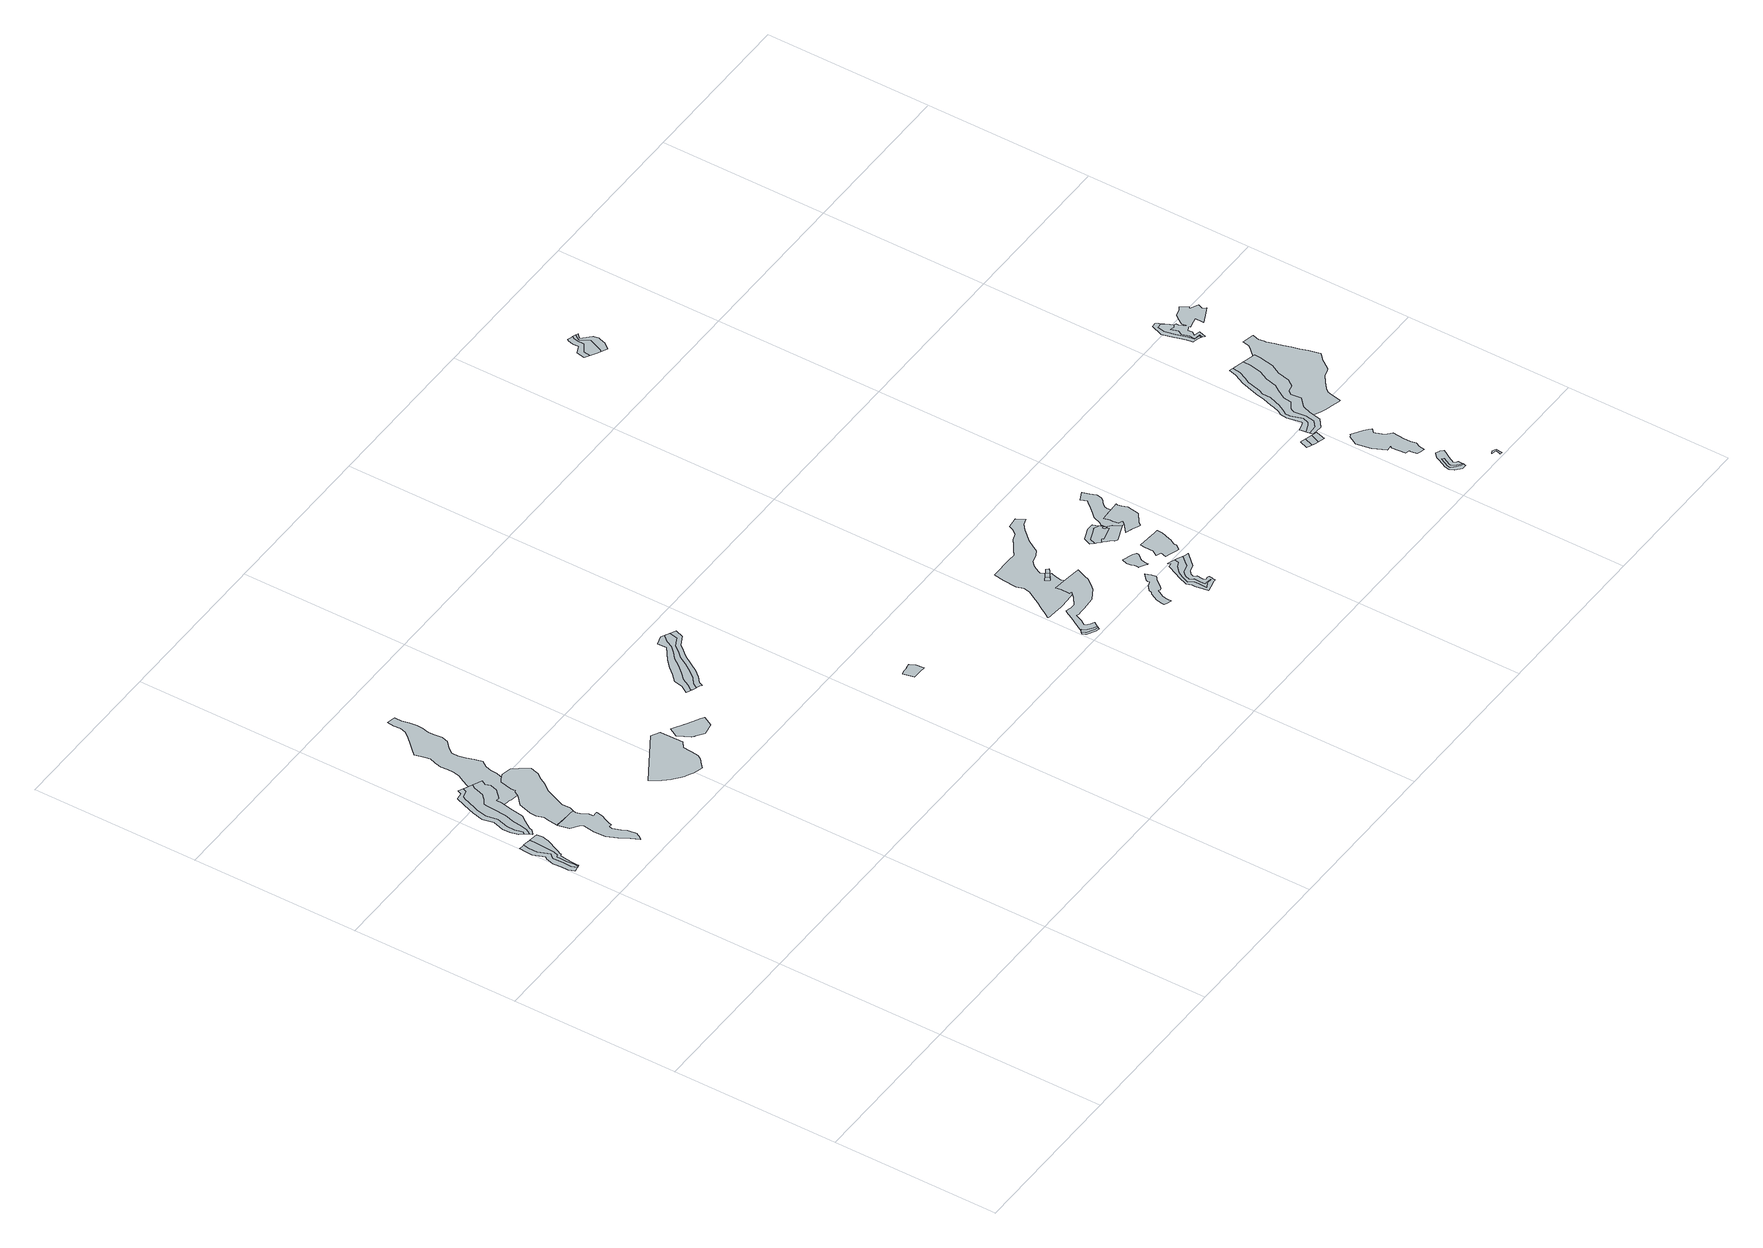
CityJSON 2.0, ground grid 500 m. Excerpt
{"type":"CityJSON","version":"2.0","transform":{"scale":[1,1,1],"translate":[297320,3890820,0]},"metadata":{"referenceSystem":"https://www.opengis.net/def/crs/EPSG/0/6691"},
"CityObjects":{
"object1":{"type":"GenericCityObject","attributes":{"name":"1","土砂災害警戒区域.区域区分":"2","土砂災害警戒区域.現象の種類":"1","土砂災害警戒区域.都道府県コード":"22","土砂災害警戒区域.区域番号":"103-S-0117","土砂災害警戒区域.区域名":"城山上","土砂災害警戒区域.所在地":"沼津市石川字城山上 他","土砂災害警戒区域.告示日":"2018-03-30","土砂災害警戒区域.特別警戒未指定フラグ":"0"},"geometry":[{"type":"MultiSurface","lod":"0","boundaries":[[[0,1,2,3,4,5,6,7,8,9,10,11,12,13,14,15,16,17,18,19,20]]]}]},
"object2":{"type":"GenericCityObject","attributes":{"name":"1","土砂災害警戒区域.区域区分":"1","土砂災害警戒区域.現象の種類":"1","土砂災害警戒区域.都道府県コード":"22","土砂災害警戒区域.区域番号":"103-S-0117","土砂災害警戒区域.区域名":"城山上","土砂災害警戒区域.所在地":"沼津市石川字城山上 他","土砂災害警戒区域.告示日":"2018-03-30","土砂災害警戒区域.特別警戒未指定フラグ":"0"},"geometry":[{"type":"MultiSurface","lod":"0","boundaries":[[[21,22,9,23,24,25,26,27,28,29,30,31,32,33,34,19,35,36,37,38,39,40,41,42,43,44,45,46,47,48,49,50,51,52,53]]]}]},
"object3":{"type":"GenericCityObject","attributes":{"name":"1","土砂災害警戒区域.区域区分":"2","土砂災害警戒区域.現象の種類":"1","土砂災害警戒区域.都道府県コード":"22","土砂災害警戒区域.区域番号":"103-S-0117","土砂災害警戒区域.区域名":"城山上","土砂災害警戒区域.所在地":"沼津市石川字城山上 他","土砂災害警戒区域.告示日":"2018-03-30","土砂災害警戒区域.特別警戒未指定フラグ":"0"},"geometry":[{"type":"MultiSurface","lod":"0","boundaries":[[[54,55,56,57,58,59,60,61,62,63,64,65,66,67,68,69,70,71,72,73,74,75,76,77,78,79,80,81,82,83]]]}]},
"object4":{"type":"GenericCityObject","attributes":{"name":"1","土砂災害警戒区域.区域区分":"1","土砂災害警戒区域.現象の種類":"1","土砂災害警戒区域.都道府県コード":"22","土砂災害警戒区域.区域番号":"103-S-0116","土砂災害警戒区域.区域名":"小坂","土砂災害警戒区域.所在地":"沼津市石川字小坂 他","土砂災害警戒区域.告示日":"2018-03-30","土砂災害警戒区域.特別警戒未指定フラグ":"0"},"geometry":[{"type":"MultiSurface","lod":"0","boundaries":[[[84,85,86,87,88,89,90,91,92,93,94,95,96,97,98,99,100,101,102,103,104,105,106,107,108,109,110,111,112,113,114]]]}]},
"object5":{"type":"GenericCityObject","attributes":{"name":"1","土砂災害警戒区域.区域区分":"1","土砂災害警戒区域.現象の種類":"1","土砂災害警戒区域.都道府県コード":"22","土砂災害警戒区域.区域番号":"103-S-0117","土砂災害警戒区域.区域名":"城山上","土砂災害警戒区域.所在地":"沼津市石川字城山上 他","土砂災害警戒区域.告示日":"2018-03-30","土砂災害警戒区域.特別警戒未指定フラグ":"0"},"geometry":[{"type":"MultiSurface","lod":"0","boundaries":[[[115,116,117,66,118,119,120,121,122,123,124,125,126,127,128,129,130,131,132,81,133,134,135,136,137,138,139,140,141,142]]]}]},
"object6":{"type":"GenericCityObject","attributes":{"name":"1","土砂災害警戒区域.区域区分":"2","土砂災害警戒区域.現象の種類":"1","土砂災害警戒区域.都道府県コード":"22","土砂災害警戒区域.区域番号":"103-S-0116","土砂災害警戒区域.区域名":"小坂","土砂災害警戒区域.所在地":"沼津市石川字小坂 他","土砂災害警戒区域.告示日":"2018-03-30","土砂災害警戒区域.特別警戒未指定フラグ":"0"},"geometry":[{"type":"MultiSurface","lod":"0","boundaries":[[[143,144,145,146,147,148,149,150,151,152,88,153,154,155,156,157,158,159,160,161,162,99]]]}]},
"object7":{"type":"GenericCityObject","attributes":{"name":"1","土砂災害警戒区域.区域区分":"2","土砂災害警戒区域.現象の種類":"1","土砂災害警戒区域.都道府県コード":"22","土砂災害警戒区域.区域番号":"103-S-0116","土砂災害警戒区域.区域名":"小坂","土砂災害警戒区域.所在地":"沼津市石川字小坂 他","土砂災害警戒区域.告示日":"2018-03-30","土砂災害警戒区域.特別警戒未指定フラグ":"0"},"geometry":[{"type":"MultiSurface","lod":"0","boundaries":[[[163,164,165,166,167,168,169]]]}]},
"object8":{"type":"GenericCityObject","attributes":{"name":"1","土砂災害警戒区域.区域区分":"1","土砂災害警戒区域.現象の種類":"1","土砂災害警戒区域.都道府県コード":"22","土砂災害警戒区域.区域番号":"103-S-0116","土砂災害警戒区域.区域名":"小坂","土砂災害警戒区域.所在地":"沼津市石川字小坂 他","土砂災害警戒区域.告示日":"2018-03-30","土砂災害警戒区域.特別警戒未指定フラグ":"0"},"geometry":[{"type":"MultiSurface","lod":"0","boundaries":[[[170,171,172,173,174,175,176,177,178,179,180,181,182,183,184,185,186,187,188,189,190,191,192,193,194,195,196,87,86,197]]]}]},
"object9":{"type":"GenericCityObject","attributes":{"name":"1","土砂災害警戒区域.区域区分":"2","土砂災害警戒区域.現象の種類":"1","土砂災害警戒区域.都道府県コード":"22","土砂災害警戒区域.区域番号":"103-S-0116","土砂災害警戒区域.区域名":"小坂","土砂災害警戒区域.所在地":"沼津市石川字小坂 他","土砂災害警戒区域.告示日":"2018-03-30","土砂災害警戒区域.特別警戒未指定フラグ":"0"},"geometry":[{"type":"MultiSurface","lod":"0","boundaries":[[[198,199,200,201,202,203,204,205,206,207,208,183,209,210,211,212,213,214,215,216,217,218,219,220,221,222,223,224,225]]]}]},
"object10":{"type":"GenericCityObject","attributes":{"name":"1","土砂災害警戒区域.区域区分":"1","土砂災害警戒区域.現象の種類":"2","土砂災害警戒区域.都道府県コード":"22","土砂災害警戒区域.区域番号":"203-Ⅱ-009","土砂災害警戒区域.区域名":"駒瀬川","土砂災害警戒区域.所在地":"沼津市石川字小坂上","土砂災害警戒区域.告示日":"2018-03-30","土砂災害警戒区域.特別警戒未指定フラグ":"0"},"geometry":[{"type":"MultiSurface","lod":"0","boundaries":[[[226,227,228,229,230,231,232,233,234,235,236,237,238,239,240,241,242,243,244,245,246,247,248,249,250,251,252,253,254,255,256,257,258,259,260,261,262,263,264,265,266,267,268,269,270,271,272,273,274,275,276,277,278,279,280,281,282,283,284,285,286,287,288,289,290]]]}]},
"object11":{"type":"GenericCityObject","attributes":{"name":"1","土砂災害警戒区域.区域区分":"1","土砂災害警戒区域.現象の種類":"2","土砂災害警戒区域.都道府県コード":"22","土砂災害警戒区域.区域番号":"203-Ⅰ-022","土砂災害警戒区域.区域名":"沼津大沢川","土砂災害警戒区域.所在地":"沼津市石川字片下","土砂災害警戒区域.告示日":"2018-03-30","土砂災害警戒区域.特別警戒未指定フラグ":"0"},"geometry":[{"type":"MultiSurface","lod":"0","boundaries":[[[291,292,293,294,295,296,297,298,299,300,301,302,303,304,305,306,307,308,309,310,311,312,313]]]}]},
"object12":{"type":"GenericCityObject","attributes":{"name":"1","土砂災害警戒区域.区域区分":"1","土砂災害警戒区域.現象の種類":"1","土砂災害警戒区域.都道府県コード":"22","土砂災害警戒区域.区域番号":"103-S-0155","土砂災害警戒区域.区域名":"片蓋","土砂災害警戒区域.所在地":"沼津市平沼字片蓋","土砂災害警戒区域.告示日":"2018-03-30","土砂災害警戒区域.特別警戒未指定フラグ":"0"},"geometry":[{"type":"MultiSurface","lod":"0","boundaries":[[[314,315,316,317,318,319,320,321,322,323]]]}]},
"object13":{"type":"GenericCityObject","attributes":{"name":"1","土砂災害警戒区域.区域区分":"2","土砂災害警戒区域.現象の種類":"1","土砂災害警戒区域.都道府県コード":"22","土砂災害警戒区域.区域番号":"103-S-0155","土砂災害警戒区域.区域名":"片蓋","土砂災害警戒区域.所在地":"沼津市平沼字片蓋","土砂災害警戒区域.告示日":"2018-03-30","土砂災害警戒区域.特別警戒未指定フラグ":"0"},"geometry":[{"type":"MultiSurface","lod":"0","boundaries":[[[324,316,325,326,327,320,328,329]]]}]},
"object14":{"type":"GenericCityObject","attributes":{"name":"1","土砂災害警戒区域.区域区分":"2","土砂災害警戒区域.現象の種類":"1","土砂災害警戒区域.都道府県コード":"22","土砂災害警戒区域.区域番号":"103-S-0154","土砂災害警戒区域.区域名":"吹上","土砂災害警戒区域.所在地":"沼津市平沼字片蓋 他","土砂災害警戒区域.告示日":"2018-03-30","土砂災害警戒区域.特別警戒未指定フラグ":"0"},"geometry":[{"type":"MultiSurface","lod":"0","boundaries":[[[330,331,332,333,334,335,336,337,338,339,340,341,342,343,344,345,346,347,348,349,350,351]]]}]},
"object15":{"type":"GenericCityObject","attributes":{"name":"1","土砂災害警戒区域.区域区分":"1","土砂災害警戒区域.現象の種類":"1","土砂災害警戒区域.都道府県コード":"22","土砂災害警戒区域.区域番号":"103-S-0154","土砂災害警戒区域.区域名":"吹上","土砂災害警戒区域.所在地":"沼津市平沼字片蓋 他","土砂災害警戒区域.告示日":"2018-03-30","土砂災害警戒区域.特別警戒未指定フラグ":"0"},"geometry":[{"type":"MultiSurface","lod":"0","boundaries":[[[352,353,354,355,356,357,358,359,360,338,361,362,363,364,365,366,367,368,369,370,349,371,372,373,374]]]}]},
"object16":{"type":"GenericCityObject","attributes":{"name":"1","土砂災害警戒区域.区域区分":"1","土砂災害警戒区域.現象の種類":"1","土砂災害警戒区域.都道府県コード":"22","土砂災害警戒区域.区域番号":"103-S-0153","土砂災害警戒区域.区域名":"久保","土砂災害警戒区域.所在地":"沼津市平沼字久保","土砂災害警戒区域.告示日":"2018-03-30","土砂災害警戒区域.特別警戒未指定フラグ":"0"},"geometry":[{"type":"MultiSurface","lod":"0","boundaries":[[[375,376,377,378,379,380,381,382,383,384]]]}]},
"object17":{"type":"GenericCityObject","attributes":{"name":"1","土砂災害警戒区域.区域区分":"2","土砂災害警戒区域.現象の種類":"1","土砂災害警戒区域.都道府県コード":"22","土砂災害警戒区域.区域番号":"103-S-0153","土砂災害警戒区域.区域名":"久保","土砂災害警戒区域.所在地":"沼津市平沼字久保","土砂災害警戒区域.告示日":"2018-03-30","土砂災害警戒区域.特別警戒未指定フラグ":"0"},"geometry":[{"type":"MultiSurface","lod":"0","boundaries":[[[385,386,387,379,388,389,390,375]]]}]},
"object18":{"type":"GenericCityObject","attributes":{"name":"1","土砂災害警戒区域.区域区分":"2","土砂災害警戒区域.現象の種類":"1","土砂災害警戒区域.都道府県コード":"22","土砂災害警戒区域.区域番号":"103-S-0151","土砂災害警戒区域.区域名":"掘込","土砂災害警戒区域.所在地":"沼津市井出字神田 他","土砂災害警戒区域.告示日":"2018-03-30","土砂災害警戒区域.特別警戒未指定フラグ":"0"},"geometry":[{"type":"MultiSurface","lod":"0","boundaries":[[[391,392,393,394,395,396,397,398,399,400]]]}]},
"object19":{"type":"GenericCityObject","attributes":{"name":"1","土砂災害警戒区域.区域区分":"1","土砂災害警戒区域.現象の種類":"1","土砂災害警戒区域.都道府県コード":"22","土砂災害警戒区域.区域番号":"103-S-0151","土砂災害警戒区域.区域名":"掘込","土砂災害警戒区域.所在地":"沼津市井出字神田 他","土砂災害警戒区域.告示日":"2018-03-30","土砂災害警戒区域.特別警戒未指定フラグ":"0"},"geometry":[{"type":"MultiSurface","lod":"0","boundaries":[[[401,402,403,404,405,406,407,408,409,410,411,412,413,414,415,416,417,418,392,419,420,421,422,423,424,397,425,426,427,428,429,430,431,432,433,434,435,436,437]]]}]},
"object20":{"type":"GenericCityObject","attributes":{"name":"1","土砂災害警戒区域.区域区分":"2","土砂災害警戒区域.現象の種類":"1","土砂災害警戒区域.都道府県コード":"22","土砂災害警戒区域.区域番号":"103-S-0151","土砂災害警戒区域.区域名":"掘込","土砂災害警戒区域.所在地":"沼津市井出字神田 他","土砂災害警戒区域.告示日":"2018-03-30","土砂災害警戒区域.特別警戒未指定フラグ":"0"},"geometry":[{"type":"MultiSurface","lod":"0","boundaries":[[[438,439,440,441,405,442,443,444,445,446,447,448,449,450,451,415,452,453,454,455,456,457,458]]]}]},
"object21":{"type":"GenericCityObject","attributes":{"name":"1","土砂災害警戒区域.区域区分":"2","土砂災害警戒区域.現象の種類":"1","土砂災害警戒区域.都道府県コード":"22","土砂災害警戒区域.区域番号":"103-S-0151","土砂災害警戒区域.区域名":"掘込","土砂災害警戒区域.所在地":"沼津市井出字神田 他","土砂災害警戒区域.告示日":"2018-03-30","土砂災害警戒区域.特別警戒未指定フラグ":"0"},"geometry":[{"type":"MultiSurface","lod":"0","boundaries":[[[459,460,461,462,463,464]]]}]},
"object22":{"type":"GenericCityObject","attributes":{"name":"1","土砂災害警戒区域.区域区分":"1","土砂災害警戒区域.現象の種類":"1","土砂災害警戒区域.都道府県コード":"22","土砂災害警戒区域.区域番号":"103-S-0151","土砂災害警戒区域.区域名":"掘込","土砂災害警戒区域.所在地":"沼津市井出字神田 他","土砂災害警戒区域.告示日":"2018-03-30","土砂災害警戒区域.特別警戒未指定フラグ":"0"},"geometry":[{"type":"MultiSurface","lod":"0","boundaries":[[[465,466,467,468,461,469,470,464]]]}]},
"object23":{"type":"GenericCityObject","attributes":{"name":"1","土砂災害警戒区域.区域区分":"1","土砂災害警戒区域.現象の種類":"2","土砂災害警戒区域.都道府県コード":"22","土砂災害警戒区域.区域番号":"203-Ⅰ-024","土砂災害警戒区域.区域名":"月川左支川","土砂災害警戒区域.所在地":"沼津市井出字丸山","土砂災害警戒区域.告示日":"2018-03-30","土砂災害警戒区域.特別警戒未指定フラグ":"0"},"geometry":[{"type":"MultiSurface","lod":"0","boundaries":[[[471,472,473,474,475,476,477,478,479,480,481,482,483,484,485,486,487,488,489,490,491,492,493,494,495,496,497,498,499,500,501,502,503,504,505,506,507,508,509,510,511,512,513,514,515,516,517,518,519,520,521,522,523,524,525,526,527,528,529,530,531,532]]]}]},
"object24":{"type":"GenericCityObject","attributes":{"name":"1","土砂災害警戒区域.区域区分":"1","土砂災害警戒区域.現象の種類":"1","土砂災害警戒区域.都道府県コード":"22","土砂災害警戒区域.区域番号":"103-S-0151","土砂災害警戒区域.区域名":"掘込","土砂災害警戒区域.所在地":"沼津市井出字神田 他","土砂災害警戒区域.告示日":"2018-03-30","土砂災害警戒区域.特別警戒未指定フラグ":"0"},"geometry":[{"type":"MultiSurface","lod":"0","boundaries":[[[533,534,535,536,537,538,539,540,541,542,543,544,545,546,547,548,549,550,551,552,553,554,555,556,557,558,559,560,561,562,563]]]}]},
"object25":{"type":"GenericCityObject","attributes":{"name":"1","土砂災害警戒区域.区域区分":"2","土砂災害警戒区域.現象の種類":"1","土砂災害警戒区域.都道府県コード":"22","土砂災害警戒区域.区域番号":"103-S-0151","土砂災害警戒区域.区域名":"掘込","土砂災害警戒区域.所在地":"沼津市井出字神田 他","土砂災害警戒区域.告示日":"2018-03-30","土砂災害警戒区域.特別警戒未指定フラグ":"0"},"geometry":[{"type":"MultiSurface","lod":"0","boundaries":[[[564,565,566,567,568,569,570,571,572,573,574,575]]]}]},
"object26":{"type":"GenericCityObject","attributes":{"name":"1","土砂災害警戒区域.区域区分":"2","土砂災害警戒区域.現象の種類":"1","土砂災害警戒区域.都道府県コード":"22","土砂災害警戒区域.区域番号":"103-S-0150","土砂災害警戒区域.区域名":"焼畑","土砂災害警戒区域.所在地":"沼津市井出字馬場 他","土砂災害警戒区域.告示日":"2018-03-30","土砂災害警戒区域.特別警戒未指定フラグ":"0"},"geometry":[{"type":"MultiSurface","lod":"0","boundaries":[[[576,577,578,579,580,581,582,583,584,585,586,587,588,589,590,591,592,593,594,595,596,597,598]]]}]},
"object27":{"type":"GenericCityObject","attributes":{"name":"1","土砂災害警戒区域.区域区分":"1","土砂災害警戒区域.現象の種類":"1","土砂災害警戒区域.都道府県コード":"22","土砂災害警戒区域.区域番号":"103-S-0151","土砂災害警戒区域.区域名":"掘込","土砂災害警戒区域.所在地":"沼津市井出字神田 他","土砂災害警戒区域.告示日":"2018-03-30","土砂災害警戒区域.特別警戒未指定フラグ":"0"},"geometry":[{"type":"MultiSurface","lod":"0","boundaries":[[[599,600,601,602,603,604,605,606,607,608,609,610,611,612,613,614]]]}]},
"object28":{"type":"GenericCityObject","attributes":{"name":"1","土砂災害警戒区域.区域区分":"2","土砂災害警戒区域.現象の種類":"1","土砂災害警戒区域.都道府県コード":"22","土砂災害警戒区域.区域番号":"103-S-0151","土砂災害警戒区域.区域名":"掘込","土砂災害警戒区域.所在地":"沼津市井出字神田 他","土砂災害警戒区域.告示日":"2018-03-30","土砂災害警戒区域.特別警戒未指定フラグ":"0"},"geometry":[{"type":"MultiSurface","lod":"0","boundaries":[[[615,614,599,616,617,618,619,620,621,622,623,624,625,626,627,628,612,613]]]}]},
"object29":{"type":"GenericCityObject","attributes":{"name":"1","土砂災害警戒区域.区域区分":"1","土砂災害警戒区域.現象の種類":"1","土砂災害警戒区域.都道府県コード":"22","土砂災害警戒区域.区域番号":"103-S-0150","土砂災害警戒区域.区域名":"焼畑","土砂災害警戒区域.所在地":"沼津市井出字馬場 他","土砂災害警戒区域.告示日":"2018-03-30","土砂災害警戒区域.特別警戒未指定フラグ":"0"},"geometry":[{"type":"MultiSurface","lod":"0","boundaries":[[[629,630,631,632,633,634,635,636,637,583,638,639,640,641,642,643,644,645,646,647,648,649,650,651,652,653,654,655]]]}]},
"object30":{"type":"GenericCityObject","attributes":{"name":"1","土砂災害警戒区域.区域区分":"2","土砂災害警戒区域.現象の種類":"1","土砂災害警戒区域.都道府県コード":"22","土砂災害警戒区域.区域番号":"103-S-0151","土砂災害警戒区域.区域名":"掘込","土砂災害警戒区域.所在地":"沼津市井出字神田 他","土砂災害警戒区域.告示日":"2018-03-30","土砂災害警戒区域.特別警戒未指定フラグ":"0"},"geometry":[{"type":"MultiSurface","lod":"0","boundaries":[[[656,657,658,659,660,661,662,663,664,665,666,667,668,669,670,671,672,673,674,675,676]]]}]},
"object31":{"type":"GenericCityObject","attributes":{"name":"1","土砂災害警戒区域.区域区分":"1","土砂災害警戒区域.現象の種類":"1","土砂災害警戒区域.都道府県コード":"22","土砂災害警戒区域.区域番号":"103-S-0151","土砂災害警戒区域.区域名":"掘込","土砂災害警戒区域.所在地":"沼津市井出字神田 他","土砂災害警戒区域.告示日":"2018-03-30","土砂災害警戒区域.特別警戒未指定フラグ":"0"},"geometry":[{"type":"MultiSurface","lod":"0","boundaries":[[[677,678,679,680,681,663,682,683,684,685,686,687,688,689,690,691,692]]]}]},
"object32":{"type":"GenericCityObject","attributes":{"name":"1","土砂災害警戒区域.区域区分":"1","土砂災害警戒区域.現象の種類":"1","土砂災害警戒区域.都道府県コード":"22","土砂災害警戒区域.区域番号":"103-S-0150","土砂災害警戒区域.区域名":"焼畑","土砂災害警戒区域.所在地":"沼津市井出字馬場 他","土砂災害警戒区域.告示日":"2018-03-30","土砂災害警戒区域.特別警戒未指定フラグ":"0"},"geometry":[{"type":"MultiSurface","lod":"0","boundaries":[[[693,694,695,696,697,698,699,700,701,702,703,704,705,706,707,708,709]]]}]},
"object33":{"type":"GenericCityObject","attributes":{"name":"1","土砂災害警戒区域.区域区分":"2","土砂災害警戒区域.現象の種類":"1","土砂災害警戒区域.都道府県コード":"22","土砂災害警戒区域.区域番号":"103-S-0150","土砂災害警戒区域.区域名":"焼畑","土砂災害警戒区域.所在地":"沼津市井出字馬場 他","土砂災害警戒区域.告示日":"2018-03-30","土砂災害警戒区域.特別警戒未指定フラグ":"0"},"geometry":[{"type":"MultiSurface","lod":"0","boundaries":[[[710,711,712,713,714,699,715,716,717,718,719,720,721,706,722,723]]]}]},
"object34":{"type":"GenericCityObject","attributes":{"name":"1","土砂災害警戒区域.区域区分":"1","土砂災害警戒区域.現象の種類":"1","土砂災害警戒区域.都道府県コード":"22","土砂災害警戒区域.区域番号":"103-S-0150","土砂災害警戒区域.区域名":"焼畑","土砂災害警戒区域.所在地":"沼津市井出字馬場 他","土砂災害警戒区域.告示日":"2018-03-30","土砂災害警戒区域.特別警戒未指定フラグ":"0"},"geometry":[{"type":"MultiSurface","lod":"0","boundaries":[[[724,725,726,727,728,729,730,731,732,733,734,735,736,737,738,739,740,741]]]}]},
"object35":{"type":"GenericCityObject","attributes":{"name":"1","土砂災害警戒区域.区域区分":"2","土砂災害警戒区域.現象の種類":"1","土砂災害警戒区域.都道府県コード":"22","土砂災害警戒区域.区域番号":"103-S-0150","土砂災害警戒区域.区域名":"焼畑","土砂災害警戒区域.所在地":"沼津市井出字馬場 他","土砂災害警戒区域.告示日":"2018-03-30","土砂災害警戒区域.特別警戒未指定フラグ":"0"},"geometry":[{"type":"MultiSurface","lod":"0","boundaries":[[[742,743,744,745,746,730,747,748,749,750,751,752,753,738,754,755]]]}]},
"object36":{"type":"GenericCityObject","attributes":{"name":"1","土砂災害警戒区域.区域区分":"1","土砂災害警戒区域.現象の種類":"2","土砂災害警戒区域.都道府県コード":"22","土砂災害警戒区域.区域番号":"203-Ⅰ-030","土砂災害警戒区域.区域名":"金沢","土砂災害警戒区域.所在地":"沼津市井出字焼畑","土砂災害警戒区域.告示日":"2018-03-30","土砂災害警戒区域.特別警戒未指定フラグ":"0"},"geometry":[{"type":"MultiSurface","lod":"0","boundaries":[[[756,757,758,759,760,761,762,763,764,765,766,767,768,769,770,771,772,773,774,775,776,777,778,779,780,781,782,783,784,785,786,787]]]}]},
"object37":{"type":"GenericCityObject","attributes":{"name":"1","土砂災害警戒区域.区域区分":"2","土砂災害警戒区域.現象の種類":"1","土砂災害警戒区域.都道府県コード":"22","土砂災害警戒区域.区域番号":"103-S-0152","土砂災害警戒区域.区域名":"霞","土砂災害警戒区域.所在地":"沼津市西野字霞","土砂災害警戒区域.告示日":"2018-03-30","土砂災害警戒区域.特別警戒未指定フラグ":"0"},"geometry":[{"type":"MultiSurface","lod":"0","boundaries":[[[788,789,790,791,792,793,794,795,796,797,798,799,800,801]]]}]},
"object38":{"type":"GenericCityObject","attributes":{"name":"1","土砂災害警戒区域.区域区分":"1","土砂災害警戒区域.現象の種類":"1","土砂災害警戒区域.都道府県コード":"22","土砂災害警戒区域.区域番号":"103-S-0152","土砂災害警戒区域.区域名":"霞","土砂災害警戒区域.所在地":"沼津市西野字霞","土砂災害警戒区域.告示日":"2018-03-30","土砂災害警戒区域.特別警戒未指定フラグ":"0"},"geometry":[{"type":"MultiSurface","lod":"0","boundaries":[[[802,803,804,805,806,807,808,809,810,811,792,812,813,814,815,816,817,818,819,799]]]}]},
"object39":{"type":"GenericCityObject","attributes":{"name":"1","土砂災害警戒区域.区域区分":"2","土砂災害警戒区域.現象の種類":"1","土砂災害警戒区域.都道府県コード":"22","土砂災害警戒区域.区域番号":"103-S-0149","土砂災害警戒区域.区域名":"閑峯B","土砂災害警戒区域.所在地":"沼津市井出字山岸 他","土砂災害警戒区域.告示日":"2018-03-30","土砂災害警戒区域.特別警戒未指定フラグ":"0"},"geometry":[{"type":"MultiSurface","lod":"0","boundaries":[[[820,821,822,823,824,825]]]}]},
"object40":{"type":"GenericCityObject","attributes":{"name":"1","土砂災害警戒区域.区域区分":"1","土砂災害警戒区域.現象の種類":"1","土砂災害警戒区域.都道府県コード":"22","土砂災害警戒区域.区域番号":"103-S-0149","土砂災害警戒区域.区域名":"閑峯B","土砂災害警戒区域.所在地":"沼津市井出字山岸 他","土砂災害警戒区域.告示日":"2018-03-30","土砂災害警戒区域.特別警戒未指定フラグ":"0"},"geometry":[{"type":"MultiSurface","lod":"0","boundaries":[[[820,826,827,828,829,823,830,831]]]}]},
"object41":{"type":"GenericCityObject","attributes":{"name":"1","土砂災害警戒区域.区域区分":"2","土砂災害警戒区域.現象の種類":"1","土砂災害警戒区域.都道府県コード":"22","土砂災害警戒区域.区域番号":"103-S-0115","土砂災害警戒区域.区域名":"棚ヶ窪","土砂災害警戒区域.所在地":"沼津市根古屋字棚ヶ窪 他","土砂災害警戒区域.告示日":"2018-03-30","土砂災害警戒区域.特別警戒未指定フラグ":"0"},"geometry":[{"type":"MultiSurface","lod":"0","boundaries":[[[832,833,834,835,836,837,838,839,840,841,842,843,844]]]}]},
"object42":{"type":"GenericCityObject","attributes":{"name":"1","土砂災害警戒区域.区域区分":"1","土砂災害警戒区域.現象の種類":"1","土砂災害警戒区域.都道府県コード":"22","土砂災害警戒区域.区域番号":"103-S-0115","土砂災害警戒区域.区域名":"棚ヶ窪","土砂災害警戒区域.所在地":"沼津市根古屋字棚ヶ窪 他","土砂災害警戒区域.告示日":"2018-03-30","土砂災害警戒区域.特別警戒未指定フラグ":"0"},"geometry":[{"type":"MultiSurface","lod":"0","boundaries":[[[844,845,846,847,848,849,850,851,852,853,854,855,856,857,858,859,860,861]]]}]},
"object43":{"type":"GenericCityObject","attributes":{"name":"1","土砂災害警戒区域.区域区分":"1","土砂災害警戒区域.現象の種類":"1","土砂災害警戒区域.都道府県コード":"22","土砂災害警戒区域.区域番号":"103-S-0115","土砂災害警戒区域.区域名":"棚ヶ窪","土砂災害警戒区域.所在地":"沼津市根古屋字棚ヶ窪 他","土砂災害警戒区域.告示日":"2018-03-30","土砂災害警戒区域.特別警戒未指定フラグ":"0"},"geometry":[{"type":"MultiSurface","lod":"0","boundaries":[[[862,863,864,865,866,867,868,869,870,871,872,873,874,875,876,877,878,879,880,881,882,883,884,885,886,887]]]}]},
"object44":{"type":"GenericCityObject","attributes":{"name":"1","土砂災害警戒区域.区域区分":"2","土砂災害警戒区域.現象の種類":"1","土砂災害警戒区域.都道府県コード":"22","土砂災害警戒区域.区域番号":"103-S-0115","土砂災害警戒区域.区域名":"棚ヶ窪","土砂災害警戒区域.所在地":"沼津市根古屋字棚ヶ窪 他","土砂災害警戒区域.告示日":"2018-03-30","土砂災害警戒区域.特別警戒未指定フラグ":"0"},"geometry":[{"type":"MultiSurface","lod":"0","boundaries":[[[888,867,889,890,891,892,893,894,895,896,897,898,899,900,880,901,902,903,904,905,906,907,908,909,910]]]}]},
"object45":{"type":"GenericCityObject","attributes":{"name":"1","土砂災害警戒区域.区域区分":"2","土砂災害警戒区域.現象の種類":"1","土砂災害警戒区域.都道府県コード":"22","土砂災害警戒区域.区域番号":"103-Ⅰ-0663","土砂災害警戒区域.区域名":"根古屋","土砂災害警戒区域.所在地":"沼津市根古屋字谷入 他","土砂災害警戒区域.告示日":"2018-03-30","土砂災害警戒区域.特別警戒未指定フラグ":"0"},"geometry":[{"type":"MultiSurface","lod":"0","boundaries":[[[911,912,913,914,915,916,917,918,919]]]}]},
"object46":{"type":"GenericCityObject","attributes":{"name":"1","土砂災害警戒区域.区域区分":"2","土砂災害警戒区域.現象の種類":"1","土砂災害警戒区域.都道府県コード":"22","土砂災害警戒区域.区域番号":"103-S-0149","土砂災害警戒区域.区域名":"閑峯B","土砂災害警戒区域.所在地":"沼津市井出字山岸 他","土砂災害警戒区域.告示日":"2018-03-30","土砂災害警戒区域.特別警戒未指定フラグ":"0"},"geometry":[{"type":"MultiSurface","lod":"0","boundaries":[[[920,921,922,923,924,925,926,927,928,929,930,931,932,933,934,935,936,937,938,939,940,941,942,943,944,945,946,947,948,949,950,951,952,953]]]}]},
"object47":{"type":"GenericCityObject","attributes":{"name":"1","土砂災害警戒区域.区域区分":"1","土砂災害警戒区域.現象の種類":"1","土砂災害警戒区域.都道府県コード":"22","土砂災害警戒区域.区域番号":"103-S-0149","土砂災害警戒区域.区域名":"閑峯B","土砂災害警戒区域.所在地":"沼津市井出字山岸 他","土砂災害警戒区域.告示日":"2018-03-30","土砂災害警戒区域.特別警戒未指定フラグ":"0"},"geometry":[{"type":"MultiSurface","lod":"0","boundaries":[[[954,955,956,957,958,959,960,961,962,963,964,934,965,966,967,968,969,970,971,972,973,974,975,976,977,978,979,980,981,982,951,983,984,985]]]}]},
"object48":{"type":"GenericCityObject","attributes":{"name":"1","土砂災害警戒区域.区域区分":"1","土砂災害警戒区域.現象の種類":"2","土砂災害警戒区域.都道府県コード":"22","土砂災害警戒区域.区域番号":"203-Ⅰ-029","土砂災害警戒区域.区域名":"井出大川","土砂災害警戒区域.所在地":"沼津市井出字閑峯","土砂災害警戒区域.告示日":"2018-03-30","土砂災害警戒区域.特別警戒未指定フラグ":"0"},"geometry":[{"type":"MultiSurface","lod":"0","boundaries":[[[986,987,988,989,990,991,992,993,994,995,996,997,998,999,1000,1001,1002,1003,1004,1005,1006,1007,1008,1009,1010,1011,1012,1013,1014,1015,1016,1017,1018,1019,1020,1021,1022,1023,1024,1025,1026,1027,1028,1029,1030,1031,1032,1033,1034,1035,1036,1037]]]}]},
"object49":{"type":"GenericCityObject","attributes":{"name":"1","土砂災害警戒区域.区域区分":"2","土砂災害警戒区域.現象の種類":"1","土砂災害警戒区域.都道府県コード":"22","土砂災害警戒区域.区域番号":"103-S-0149","土砂災害警戒区域.区域名":"閑峯B","土砂災害警戒区域.所在地":"沼津市井出字山岸 他","土砂災害警戒区域.告示日":"2018-03-30","土砂災害警戒区域.特別警戒未指定フラグ":"0"},"geometry":[{"type":"MultiSurface","lod":"0","boundaries":[[[1038,1039,1040,1041,1042,1043,1044]]]}]},
"object50":{"type":"GenericCityObject","attributes":{"name":"1","土砂災害警戒区域.区域区分":"1","土砂災害警戒区域.現象の種類":"1","土砂災害警戒区域.都道府県コード":"22","土砂災害警戒区域.区域番号":"103-S-0149","土砂災害警戒区域.区域名":"閑峯B","土砂災害警戒区域.所在地":"沼津市井出字山岸 他","土砂災害警戒区域.告示日":"2018-03-30","土砂災害警戒区域.特別警戒未指定フラグ":"0"},"geometry":[{"type":"MultiSurface","lod":"0","boundaries":[[[1045,1046,1047,1048,1049,1040,1050,1051,1052,1044]]]}]},
"object51":{"type":"GenericCityObject","attributes":{"name":"1","土砂災害警戒区域.区域区分":"2","土砂災害警戒区域.現象の種類":"1","土砂災害警戒区域.都道府県コード":"22","土砂災害警戒区域.区域番号":"103-S-0148","土砂災害警戒区域.区域名":"閑峯A","土砂災害警戒区域.所在地":"沼津市井出字閑峯 他","土砂災害警戒区域.告示日":"2018-03-30","土砂災害警戒区域.特別警戒未指定フラグ":"0"},"geometry":[{"type":"MultiSurface","lod":"0","boundaries":[[[1053,1054,1055,1056,1057,1058,1059,1060,1061,1062,1063,1064,1065,1066,1067,1068,1069,1070,1071,1072,1073]]]}]},
"object52":{"type":"GenericCityObject","attributes":{"name":"1","土砂災害警戒区域.区域区分":"1","土砂災害警戒区域.現象の種類":"1","土砂災害警戒区域.都道府県コード":"22","土砂災害警戒区域.区域番号":"103-S-0148","土砂災害警戒区域.区域名":"閑峯A","土砂災害警戒区域.所在地":"沼津市井出字閑峯 他","土砂災害警戒区域.告示日":"2018-03-30","土砂災害警戒区域.特別警戒未指定フラグ":"0"},"geometry":[{"type":"MultiSurface","lod":"0","boundaries":[[[1074,1075,1076,1077,1078,1079,1080,1053,1081,1082,1083,1084,1085,1086,1087,1088,1089,1090,1091,1092,1064,1093,1094,1095,1096,1097,1098,1099,1100,1101,1102,1103,1104,1105,1106,1107,1108,1109,1110,1111,1112,1113,1114,1115]]]}]}
},
"vertices":[
[31,1164,0],[29,1186,0],[30,1209,0],[29,1215,0],[37,1219,0],[42,1233,0],[43,1269,0],[45,1291,0],[46,1309,0],[36,1311,0],[21,1313,0],[18,1294,0],[17,1269,0],[31,1234,0],[25,1228,0],[20,1221,0],[20,1209,0],[20,1186,0],[19,1163,0],[26,1148,0],[30,1149,0],
[74,1289,0],[72,1306,0],[15,1313,0],[5,1315,0],[2,1297,0],[1,1273,0],[14,1239,0],[13,1240,0],[9,1233,0],[2,1209,0],[4,1183,0],[4,1163,0],[11,1146,0],[21,1148,0],[33,1149,0],[33,1153,0],[33,1160,0],[33,1164,0],[34,1174,0],[35,1185,0],[35,1188,0],[36,1194,0],[37,1200,0],[38,1202,0],[38,1209,0],[38,1211,0],[43,1211,0],[47,1219,0],[49,1222,0],[49,1223,0],[51,1226,0],[52,1231,0],[69,1269,0],
[74,1341,0],[79,1362,0],[82,1384,0],[90,1417,0],[93,1454,0],[95,1481,0],[96,1488,0],[112,1498,0],[126,1511,0],[129,1522,0],[135,1542,0],[143,1553,0],[134,1557,0],[117,1564,0],[112,1553,0],[91,1547,0],[90,1545,0],[88,1542,0],[72,1500,0],[67,1487,0],[61,1457,0],[67,1423,0],[57,1389,0],[58,1365,0],[63,1343,0],[62,1340,0],[58,1336,0],[60,1332,0],[64,1325,0],[71,1333,0],
[205,1253,0],[200,1270,0],[202,1277,0],[192,1278,0],[169,1279,0],[133,1281,0],[141,1248,0],[167,1230,0],[169,1225,0],[168,1212,0],[164,1186,0],[166,1152,0],[179,1122,0],[190,1106,0],[206,1069,0],[214,1081,0],[215,1083,0],[221,1091,0],[216,1117,0],[208,1133,0],[201,1157,0],[203,1165,0],[211,1164,0],[216,1179,0],[220,1188,0],[228,1203,0],[232,1223,0],[222,1223,0],[220,1222,0],[215,1222,0],[215,1237,0],
[167,1512,0],[162,1528,0],[170,1541,0],[112,1567,0],[102,1571,0],[98,1559,0],[78,1557,0],[77,1556,0],[76,1555,0],[58,1506,0],[52,1492,0],[45,1459,0],[53,1426,0],[42,1393,0],[42,1369,0],[49,1347,0],[52,1346,0],[55,1341,0],[69,1316,0],[81,1327,0],[85,1338,0],[100,1360,0],[113,1378,0],[118,1413,0],[126,1451,0],[127,1468,0],[137,1467,0],[160,1491,0],
[214,1082,0],[201,1111,0],[194,1129,0],[183,1155,0],[189,1182,0],[198,1206,0],[200,1230,0],[193,1246,0],[184,1267,0],[186,1278,0],[160,1280,0],[163,1258,0],[181,1239,0],[185,1227,0],[182,1209,0],[175,1184,0],[174,1154,0],[187,1126,0],[195,1108,0],[213,1080,0],
[209,1194,0],[208,1194,0],[206,1195,0],[198,1181,0],[199,1166,0],[200,1166,0],[202,1180,0],
[207,1316,0],[217,1338,0],[223,1354,0],[226,1362,0],[231,1375,0],[250,1397,0],[260,1417,0],[273,1435,0],[280,1460,0],[263,1486,0],[249,1503,0],[219,1510,0],[210,1505,0],[203,1502,0],[194,1497,0],[185,1460,0],[186,1452,0],[186,1451,0],[187,1447,0],[181,1445,0],[172,1429,0],[145,1406,0],[135,1368,0],[133,1348,0],[139,1327,0],[136,1308,0],[133,1284,0],[207,1290,0],
[193,1318,0],[202,1340,0],[207,1357,0],[212,1369,0],[219,1382,0],[237,1404,0],[247,1423,0],[258,1439,0],[265,1459,0],[248,1481,0],[234,1497,0],[199,1500,0],[210,1479,0],[219,1463,0],[227,1456,0],[224,1445,0],[223,1432,0],[213,1421,0],[200,1402,0],[179,1386,0],[173,1362,0],[171,1343,0],[170,1322,0],[165,1300,0],[160,1282,0],[170,1281,0],[186,1279,0],[192,1293,0],
[90,1453,0],[98,1451,0],[105,1448,0],[112,1446,0],[120,1444,0],[127,1442,0],[135,1440,0],[142,1439,0],[150,1437,0],[157,1435,0],[165,1434,0],[172,1433,0],[180,1432,0],[187,1431,0],[195,1430,0],[203,1430,0],[210,1429,0],[218,1429,0],[226,1428,0],[228,1428,0],[229,1438,0],[222,1460,0],[216,1482,0],[209,1505,0],[215,1524,0],[216,1544,0],[221,1563,0],[234,1581,0],[228,1603,0],[221,1625,0],[215,1647,0],[216,1667,0],[231,1685,0],[247,1701,0],[253,1720,0],[250,1742,0],[250,1762,0],[254,1782,0],[256,1802,0],[253,1823,0],[248,1845,0],[249,1865,0],[224,1871,0],[222,1851,0],[223,1830,0],[217,1811,0],[204,1794,0],[188,1777,0],[172,1760,0],[156,1744,0],[163,1721,0],[168,1700,0],[160,1681,0],[156,1661,0],[158,1640,0],[157,1620,0],[152,1601,0],[142,1582,0],[134,1564,0],[124,1546,0],[119,1526,0],[114,1507,0],[98,1490,0],[85,1473,0],[83,1456,0],
[537,1096,0],[552,1110,0],[560,1121,0],[562,1128,0],[564,1150,0],[566,1171,0],[583,1185,0],[581,1254,0],[557,1267,0],[409,1178,0],[414,1169,0],[421,1159,0],[428,1148,0],[437,1139,0],[445,1130,0],[455,1122,0],[465,1114,0],[475,1107,0],[486,1101,0],[498,1095,0],[509,1091,0],[521,1087,0],[526,1086,0],
[694,1189,0],[686,1194,0],[651,1213,0],[608,1238,0],[593,1211,0],[612,1175,0],[625,1166,0],[634,1160,0],[643,1154,0],[679,1160,0],
[680,1197,0],[642,1219,0],[628,1192,0],[619,1170,0],[628,1164,0],[663,1169,0],
[805,1299,0],[821,1319,0],[840,1345,0],[854,1369,0],[870,1386,0],[885,1405,0],[912,1418,0],[917,1443,0],[910,1447,0],[903,1450,0],[888,1432,0],[877,1411,0],[861,1394,0],[842,1379,0],[826,1356,0],[806,1334,0],[788,1315,0],[776,1294,0],[763,1277,0],[769,1274,0],[778,1270,0],[788,1285,0],
[816,1288,0],[832,1307,0],[850,1336,0],[865,1359,0],[881,1378,0],[896,1395,0],[926,1410,0],[934,1435,0],[925,1439,0],[892,1456,0],[866,1448,0],[867,1420,0],[849,1407,0],[828,1392,0],[806,1371,0],[788,1350,0],[768,1330,0],[763,1304,0],[750,1282,0],[786,1267,0],[794,1264,0],[795,1263,0],[800,1275,0],
[1149,815,0],[1169,814,0],[1166,838,0],[1158,854,0],[1140,851,0],[1128,850,0],[1118,848,0],[1123,826,0],[1126,815,0],[1136,815,0],
[1156,815,0],[1153,835,0],[1147,853,0],[1135,851,0],[1137,831,0],[1141,815,0],
[1516,550,0],[1515,549,0],[1511,547,0],[1516,535,0],[1538,522,0],[1549,519,0],[1552,523,0],[1541,528,0],[1523,541,0],[1520,552,0],
[1691,643,0],[1698,659,0],[1708,685,0],[1698,686,0],[1661,691,0],[1618,696,0],[1620,680,0],[1619,654,0],[1628,653,0],[1612,637,0],[1589,620,0],[1575,620,0],[1569,622,0],[1557,624,0],[1551,614,0],[1550,612,0],[1543,598,0],[1532,579,0],[1509,545,0],[1507,542,0],[1505,540,0],[1510,531,0],[1535,516,0],[1547,514,0],[1555,528,0],[1560,537,0],[1550,543,0],[1539,552,0],[1539,558,0],[1547,571,0],[1558,593,0],[1564,590,0],[1574,590,0],[1590,590,0],[1632,593,0],[1665,611,0],[1679,627,0],
[1665,634,0],[1676,646,0],[1682,667,0],[1689,687,0],[1652,692,0],[1651,679,0],[1649,651,0],[1650,642,0],[1640,635,0],[1618,622,0],[1589,613,0],[1575,613,0],[1567,614,0],[1553,617,0],[1550,613,0],[1550,608,0],[1566,606,0],[1575,606,0],[1590,607,0],[1624,607,0],[1653,621,0],
[1656,740,0],[1649,749,0],[1643,746,0],[1637,742,0],[1644,731,0],[1650,736,0],
[1661,744,0],[1669,750,0],[1663,757,0],[1655,752,0],[1626,736,0],[1634,724,0],
[1512,649,0],[1519,648,0],[1526,647,0],[1533,646,0],[1540,646,0],[1547,645,0],[1554,645,0],[1561,644,0],[1568,644,0],[1575,644,0],[1582,644,0],[1589,644,0],[1596,644,0],[1603,645,0],[1610,645,0],[1617,646,0],[1623,647,0],[1630,647,0],[1637,648,0],[1644,649,0],[1651,651,0],[1656,652,0],[1660,662,0],[1662,682,0],[1651,702,0],[1654,722,0],[1658,735,0],[1653,742,0],[1643,763,0],[1645,769,0],[1656,789,0],[1671,803,0],[1692,807,0],[1710,817,0],[1721,837,0],[1733,856,0],[1747,872,0],[1762,887,0],[1777,900,0],[1796,907,0],[1783,931,0],[1761,928,0],[1750,927,0],[1746,914,0],[1732,898,0],[1713,891,0],[1697,879,0],[1680,868,0],[1664,856,0],[1641,857,0],[1618,857,0],[1595,857,0],[1571,857,0],[1567,825,0],[1564,784,0],[1571,764,0],[1567,744,0],[1555,724,0],[1544,705,0],[1532,685,0],[1520,665,0],[1510,650,0],
[1781,483,0],[1782,484,0],[1787,490,0],[1790,493,0],[1795,497,0],[1799,501,0],[1796,514,0],[1791,531,0],[1772,515,0],[1770,508,0],[1771,503,0],[1764,500,0],[1756,498,0],[1753,494,0],[1742,486,0],[1740,476,0],[1735,473,0],[1723,450,0],[1720,434,0],[1719,423,0],[1728,419,0],[1729,419,0],[1740,415,0],[1740,430,0],[1743,444,0],[1752,461,0],[1757,468,0],[1761,463,0],[1764,464,0],[1765,465,0],[1771,470,0],
[1773,478,0],[1781,485,0],[1779,489,0],[1777,491,0],[1776,491,0],[1774,490,0],[1768,488,0],[1764,485,0],[1751,477,0],[1751,476,0],[1752,475,0],[1767,476,0],
[1845,412,0],[1835,422,0],[1842,438,0],[1853,450,0],[1875,456,0],[1888,470,0],[1902,485,0],[1887,491,0],[1879,494,0],[1875,481,0],[1861,475,0],[1844,458,0],[1835,442,0],[1826,420,0],[1836,409,0],[1837,393,0],[1835,366,0],[1851,375,0],[1866,374,0],[1866,375,0],[1851,377,0],[1845,376,0],[1844,393,0],
[1831,568,0],[1832,571,0],[1835,575,0],[1844,585,0],[1845,592,0],[1837,598,0],[1804,609,0],[1798,593,0],[1800,580,0],[1803,574,0],[1803,563,0],[1803,558,0],[1805,558,0],[1827,544,0],[1827,552,0],[1829,563,0],
[1828,558,0],[1832,570,0],[1828,578,0],[1831,594,0],[1829,600,0],[1824,602,0],[1821,603,0],[1814,595,0],[1815,578,0],[1818,570,0],[1819,561,0],[1820,558,0],[1819,549,0],[1826,545,0],
[1857,393,0],[1858,412,0],[1852,420,0],[1855,430,0],[1866,439,0],[1885,443,0],[1900,460,0],[1918,479,0],[1908,482,0],[1856,503,0],[1861,494,0],[1849,493,0],[1836,465,0],[1828,446,0],[1818,419,0],[1823,404,0],[1822,394,0],[1827,356,0],[1853,361,0],[1865,364,0],[1871,364,0],[1872,374,0],[1873,375,0],[1874,384,0],[1868,386,0],[1860,384,0],[1859,387,0],
[1881,732,0],[1865,740,0],[1866,738,0],[1836,726,0],[1836,727,0],[1825,722,0],[1819,704,0],[1825,699,0],[1830,693,0],[1838,698,0],[1844,700,0],[1846,695,0],[1883,705,0],[1882,705,0],[1886,705,0],[1886,711,0],[1886,712,0],[1881,712,0],[1879,722,0],[1884,723,0],[1882,729,0],
[1853,751,0],[1829,741,0],[1818,736,0],[1809,715,0],[1816,708,0],[1842,682,0],[1852,673,0],[1854,666,0],[1862,663,0],[1914,682,0],[1900,705,0],[1887,716,0],[1886,719,0],[1886,728,0],[1882,728,0],[1875,750,0],
[1929,532,0],[1939,549,0],[1939,554,0],[1948,579,0],[1948,596,0],[1938,596,0],[1911,599,0],[1879,601,0],[1877,586,0],[1876,561,0],[1867,546,0],[1882,539,0],[1876,522,0],[1894,516,0],[1910,511,0],[1919,509,0],[1929,523,0],
[1915,532,0],[1923,547,0],[1923,556,0],[1931,583,0],[1930,597,0],[1903,599,0],[1903,586,0],[1900,557,0],[1897,543,0],[1900,534,0],[1897,532,0],[1888,518,0],[1901,514,0],[1913,523,0],
[1978,674,0],[1983,711,0],[1978,727,0],[1975,738,0],[1976,741,0],[1966,741,0],[1942,740,0],[1911,739,0],[1915,721,0],[1915,711,0],[1919,696,0],[1930,692,0],[1925,684,0],[1898,661,0],[1921,652,0],[1932,648,0],[1941,644,0],[1950,654,0],
[1964,679,0],[1968,706,0],[1963,722,0],[1959,738,0],[1958,740,0],[1933,740,0],[1937,731,0],[1939,716,0],[1943,700,0],[1947,685,0],[1934,674,0],[1913,655,0],[1927,650,0],[1941,665,0],
[1892,691,0],[1902,687,0],[1913,683,0],[1924,681,0],[1935,679,0],[1937,678,0],[1941,699,0],[1945,722,0],[1949,745,0],[1949,753,0],[1951,761,0],[1954,766,0],[1963,775,0],[1969,780,0],[1974,787,0],[1977,796,0],[1977,804,0],[1971,823,0],[1965,842,0],[1937,829,0],[1946,811,0],[1939,805,0],[1934,799,0],[1927,789,0],[1913,774,0],[1901,762,0],[1900,759,0],[1893,739,0],[1887,731,0],[1887,718,0],[1865,710,0],[1885,694,0],
[1756,2239,0],[1740,2267,0],[1744,2276,0],[1751,2283,0],[1745,2285,0],[1742,2287,0],[1738,2279,0],[1735,2267,0],[1734,2245,0],[1708,2228,0],[1705,2208,0],[1725,2197,0],[1734,2193,0],[1740,2202,0],
[1752,2183,0],[1757,2192,0],[1767,2203,0],[1772,2220,0],[1774,2227,0],[1772,2238,0],[1772,2242,0],[1746,2267,0],[1749,2272,0],[1759,2280,0],[1735,2289,0],[1726,2292,0],[1722,2286,0],[1718,2271,0],[1718,2252,0],[1696,2242,0],[1690,2217,0],[1698,2212,0],
[2471,462,0],[2459,466,0],[2449,439,0],[2459,435,0],[2468,432,0],[2479,460,0],
[2451,468,0],[2442,471,0],[2433,445,0],[2443,441,0],[2486,426,0],[2495,455,0],
[2597,74,0],[2584,86,0],[2580,91,0],[2581,97,0],[2594,122,0],[2592,122,0],[2588,125,0],[2575,98,0],[2574,89,0],[2579,82,0],[2595,70,0],[2603,67,0],[2603,70,0],
[2603,74,0],[2604,84,0],[2601,86,0],[2594,94,0],[2605,115,0],[2612,126,0],[2620,139,0],[2612,145,0],[2609,146,0],[2600,152,0],[2587,140,0],[2581,129,0],[2567,101,0],[2565,87,0],[2571,74,0],[2588,59,0],[2602,60,0],
[2587,301,0],[2578,326,0],[2577,332,0],[2587,342,0],[2579,348,0],[2569,356,0],[2538,378,0],[2537,376,0],[2529,372,0],[2514,345,0],[2522,301,0],[2540,262,0],[2558,265,0],[2552,258,0],[2557,218,0],[2570,214,0],[2568,211,0],[2571,190,0],[2580,188,0],[2584,187,0],[2594,184,0],[2597,201,0],[2604,215,0],[2600,231,0],[2600,253,0],[2603,287,0],
[2577,350,0],[2562,361,0],[2555,353,0],[2547,350,0],[2539,340,0],[2547,310,0],[2561,283,0],[2584,278,0],[2576,255,0],[2575,223,0],[2583,215,0],[2581,207,0],[2577,189,0],[2585,205,0],[2590,215,0],[2587,226,0],[2587,254,0],[2592,282,0],[2576,294,0],[2564,321,0],[2561,335,0],[2562,334,0],[2565,339,0],
[2686,32,0],[2678,28,0],[2679,27,0],[2686,26,0],[2694,25,0],[2689,9,0],[2694,8,0],[2695,8,0],[2697,27,0],
[2529,487,0],[2533,514,0],[2530,549,0],[2532,556,0],[2536,563,0],[2558,577,0],[2560,600,0],[2568,616,0],[2577,629,0],[2589,646,0],[2597,680,0],[2612,708,0],[2619,743,0],[2619,766,0],[2609,768,0],[2585,774,0],[2581,751,0],[2570,727,0],[2561,710,0],[2551,670,0],[2543,655,0],[2543,630,0],[2535,608,0],[2532,596,0],[2521,576,0],[2512,563,0],[2512,549,0],[2522,513,0],[2516,495,0],[2506,489,0],[2482,479,0],[2483,475,0],[2484,469,0],[2511,472,0],
[2551,513,0],[2560,540,0],[2585,562,0],[2582,593,0],[2590,605,0],[2610,609,0],[2625,629,0],[2634,667,0],[2649,695,0],[2658,739,0],[2658,756,0],[2581,775,0],[2572,777,0],[2567,755,0],[2557,736,0],[2551,723,0],[2536,679,0],[2534,670,0],[2528,640,0],[2518,612,0],[2516,601,0],[2509,583,0],[2502,572,0],[2499,552,0],[2508,512,0],[2507,507,0],[2501,505,0],[2479,497,0],[2481,488,0],[2486,460,0],[2518,458,0],[2544,478,0],
[2529,510,0],[2539,504,0],[2550,499,0],[2561,494,0],[2572,489,0],[2583,485,0],[2594,481,0],[2605,478,0],[2617,475,0],[2629,472,0],[2633,472,0],[2636,491,0],[2640,510,0],[2642,517,0],[2653,528,0],[2672,544,0],[2693,559,0],[2711,563,0],[2718,567,0],[2734,590,0],[2742,600,0],[2750,607,0],[2758,615,0],[2755,626,0],[2749,648,0],[2742,671,0],[2736,693,0],[2730,715,0],[2723,737,0],[2717,759,0],[2717,766,0],[2713,781,0],[2719,800,0],[2684,809,0],[2680,789,0],[2671,777,0],[2667,772,0],[2651,755,0],[2635,738,0],[2619,722,0],[2603,705,0],[2588,688,0],[2585,668,0],[2569,652,0],[2558,634,0],[2551,615,0],[2544,596,0],[2532,579,0],[2520,561,0],[2518,541,0],[2520,520,0],[2520,515,0],
[2690,655,0],[2670,664,0],[2649,676,0],[2646,672,0],[2667,659,0],[2692,648,0],[2691,653,0],
[2689,661,0],[2687,671,0],[2677,677,0],[2661,689,0],[2654,682,0],[2643,668,0],[2664,653,0],[2693,641,0],
[2636,1006,0],[2625,1027,0],[2625,1026,0],[2610,1026,0],[2605,1003,0],[2613,972,0],[2616,959,0],[2622,939,0],[2624,921,0],[2643,918,0],[2639,910,0],[2640,910,0],[2641,909,0],[2645,919,0],[2625,921,0],[2627,940,0],[2621,960,0],[2626,974,0],[2621,995,0],[2632,992,0],[2640,997,0],
[2677,1011,0],[2667,1001,0],[2655,981,0],[2657,963,0],[2646,986,0],[2647,994,0],[2641,995,0],[2623,1032,0],[2622,1033,0],[2619,1041,0],[2605,1040,0],[2591,1003,0],[2600,969,0],[2605,955,0],[2610,937,0],[2613,918,0],[2631,914,0],[2632,914,0],[2638,911,0],[2648,904,0],[2654,925,0],[2635,930,0],[2644,942,0],[2642,954,0],[2657,961,0],[2658,956,0],[2668,958,0],[2688,962,0],[2692,963,0],[2691,936,0],[2716,948,0],[2733,956,0],[2742,961,0],[2736,966,0],[2735,969,0],[2740,984,0],[2716,997,0],[2710,991,0],[2711,993,0],[2720,1001,0],[2707,1023,0],[2697,1017,0]
]}
